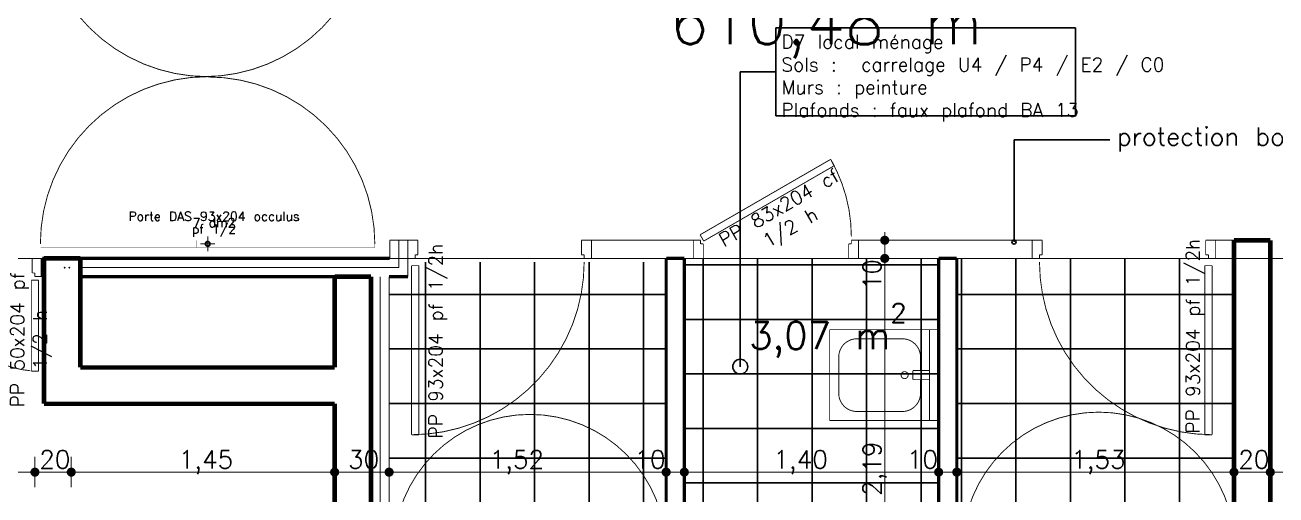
# Model space of a CAD drawing. Header units: inches. Extents: x -510941 to -412686, y 29674 to 72714.
# Drawn here: x -485543 to -478656, y 39075 to 41661 of the extents above; entities that cross this region are included whole.
import ezdxf

# ---------------------------------------------------------------- set-up
doc = ezdxf.new("R2010")
doc.units = ezdxf.units.IN
doc.header["$MEASUREMENT"] = 0
for name, pattern in [('Pointillé', [211.666679, 141.111112, -70.555568]), ('pontille 1', [133.333333, 66.666667, -66.666667]), ('thk_line_type', [47.25, 27, -20.25]), ('Tiretet', [546.805537, 264.583325, -105.833328, 70.555556, -105.833328]), ('UNITAIRE', [7500, 5000, -1000, 500, -1000])]:
    doc.linetypes.add(name, pattern=pattern)
for name, color, linetype in [('00 AXES', 7, 'Continuous'), ('00 AXES3', 7, 'Continuous'), ('00 BA13', 7, 'Continuous'), ('00 carrelage', 7, 'Continuous'), ('00 cloisons', 7, 'Continuous'), ('00 cotations', 7, 'Continuous'), ('00 doublages', 7, 'Continuous'), ('00 hachures', 7, 'Continuous'), ('00 légendes', 7, 'Continuous'), ('00 sanitaires', 7, 'Continuous'), ('00 symboles isolants', 7, 'Continuous'), ('00 équipements siretec', 7, 'Continuous'), ('ArchiCAD', 7, 'Continuous'), ('murs peripherique', 7, 'Continuous'), ('textes', 7, 'Continuous')]:
    doc.layers.add(name, color=color, linetype=linetype)
doc.styles.get("Standard").update_dxf_attribs({"font": 'txt', "bigfont": 'BIGFONT.SHX'})
doc.linetypes.add('isolation copie', pattern='A,0,[1,0715-ENSICAEN Niveau 2-1.Shx,S=1.62037,R=0,X=-0.014583,Y=1.66533e-17],-175,0', length=175)
doc.dimstyles.new('Dimstyle_19', dxfattribs={"dimtxt": 100, "dimasz": 85.5, "dimexe": 0.18, "dimexo": 0, "dimgap": 0.09, "dimtad": 1, "dimtih": 1, "dimtoh": 1, "dimlfac": 0.001, "dimzin": 0, "dimdsep": 46, "dimtxsty": 'Standard', "dimblk": 'ARROWHEAD_11', "dimblk1": 'ARROWHEAD_11', "dimblk2": 'ARROWHEAD_11', "dimcen": 0.09, "dimclrd": 7, "dimclre": 7, "dimclrt": 7, "dimadec": 1, "dimazin": 0, "dimtfac": 1, "dimtdec": 4, "dimtmove": 0, "dimatfit": 3, "dimfxl": 1, "dimtolj": 1, "dimtzin": 0, "dimarcsym": 0})
doc.dimstyles.new('Dimstyle_20', dxfattribs={"dimtxt": 100, "dimasz": 85.5, "dimexe": 0.18, "dimexo": 0, "dimgap": 0.09, "dimtad": 1, "dimlfac": 0.001, "dimzin": 0, "dimdsep": 46, "dimtxsty": 'Standard', "dimblk": 'ARROWHEAD_11', "dimblk1": 'ARROWHEAD_11', "dimblk2": 'ARROWHEAD_11', "dimcen": 0.09, "dimclrd": 7, "dimclre": 7, "dimclrt": 7, "dimadec": 1, "dimazin": 0, "dimtfac": 1, "dimtdec": 4, "dimtmove": 0, "dimatfit": 3, "dimfxl": 1, "dimtolj": 1, "dimtzin": 0, "dimarcsym": 0})
doc.dimstyles.new('Dimstyle_27', dxfattribs={"dimtxt": 0.18, "dimasz": 45.6, "dimexe": 0.18, "dimexo": 0.0625, "dimgap": 0.09, "dimtad": 0, "dimtih": 1, "dimtoh": 1, "dimdec": 4, "dimzin": 0, "dimdsep": 46, "dimcen": 0.09, "dimadec": 0, "dimazin": 0, "dimtfac": 1, "dimtdec": 4, "dimtmove": 0, "dimatfit": 3, "dimldrblk": 'ARROWHEAD_1', "dimfxl": 1, "dimtolj": 1, "dimtzin": 0, "dimarcsym": 0})
doc.dimstyles.new('Dimstyle_28', dxfattribs={"dimtxt": 0.18, "dimasz": 164.16, "dimexe": 0.18, "dimexo": 0.0625, "dimgap": 0.09, "dimtad": 0, "dimtih": 1, "dimtoh": 1, "dimdec": 4, "dimzin": 0, "dimdsep": 46, "dimcen": 0.09, "dimadec": 0, "dimazin": 0, "dimtfac": 1, "dimtdec": 4, "dimtmove": 0, "dimatfit": 3, "dimldrblk": 'ARROWHEAD_1', "dimfxl": 1, "dimtolj": 1, "dimtzin": 0, "dimarcsym": 0})

# ---------------------------------------------------------------- blocks, each defined once
blk = doc.blocks.new('WALL_7', base_point=(-485338.3, 39676.8))
at = {"layer": 'murs peripherique', "color": 7, "linetype": 'Continuous', "const_width": 25}
for points in [[(-483838.3, 39776.8), (-485238.3, 39776.8)], [(-485438.3, 39576.8), (-483838.3, 39576.8)]]:
    blk.add_lwpolyline(points, dxfattribs=at)
blk = doc.blocks.new('WALL_166', base_point=(-483484.8, 40326.8))
at = {"layer": '00 doublages', "color": 1, "linetype": 'Continuous', "const_width": 5}
for points in [[(-483434.8, 40476.8), (-483534.8, 40476.8)], [(-483534.8, 40476.8), (-483534.8, 40376.8)], [(-483434.8, 40276.8), (-483434.8, 40376.8)]]:
    blk.add_lwpolyline(points, dxfattribs=at)
blk = doc.blocks.new('WALL_167', base_point=(-483588.3, 35278.5))
at = {"layer": '00 doublages', "color": 1, "linetype": 'Continuous', "const_width": 5}
for points in [[(-483638.3, 40276.8), (-483638.3, 35278.5)], [(-483538.3, 35278.5), (-483538.3, 40276.8)], [(-483638.3, 35278.5), (-483538.3, 35278.5)]]:
    blk.add_lwpolyline(points, dxfattribs=at)
blk = doc.blocks.new('WALL_195', base_point=(-481963.3, 38131.9))
at = {"layer": '00 cloisons', "color": 171, "linetype": 'Continuous', "const_width": 17.5}
for points in [[(-481913.3, 40376.8), (-482013.3, 40376.8)], [(-482013.3, 40376.8), (-482013.3, 38081.9)], [(-481913.3, 38841.2), (-481913.3, 40376.8)], [(-481913.3, 38181.9), (-481913.3, 38741.2)]]:
    blk.add_lwpolyline(points, dxfattribs=at)
blk = doc.blocks.new('WALL_198', base_point=(-480463.3, 38131.9))
at = {"layer": '00 cloisons', "color": 171, "linetype": 'Continuous', "const_width": 17.5}
for points in [[(-480413.3, 40376.8), (-480513.3, 40376.8)], [(-480513.3, 40376.8), (-480513.3, 38841.2)], [(-480413.3, 38081.9), (-480413.3, 40376.8)], [(-480513.3, 38741.2), (-480513.3, 38181.9)]]:
    blk.add_lwpolyline(points, dxfattribs=at)
blk = doc.blocks.new('WALL_199', base_point=(-478787.5, 40476.8))
at = {"layer": 'murs peripherique', "color": 7, "linetype": 'Continuous', "const_width": 25}
for points in [[(-478887.5, 40476.8), (-478888.3, 35278.5)], [(-478687.5, 40476.8), (-478887.5, 40476.8)], [(-478688.3, 35278.5), (-478687.5, 40476.8)]]:
    blk.add_lwpolyline(points, dxfattribs=at)
blk = doc.blocks.new('Porte 1v Cadbois 65_111')
at = {"color": 0, "linetype": 'Continuous', "const_width": 5}
blk.add_lwpolyline([(-301.1, 445, 0.131652), (-415, 20)], format="xyb", dxfattribs=at)
for points in [[(-301.1, 445), (-321.1, 410.4)], [(417.7, 30), (-301.1, 445)], [(-321.1, 410.4), (397.7, -4.6)], [(-415, 0), (-455, 0)], [(-455, 0), (-455, -10)], [(-415, -20), (-415, 0)], [(397.7, -4.6), (417.7, 30)], [(455, 0), (415, 0)], [(415, 0), (415, -20)], [(455, -10), (455, 0)], [(-455, -10), (-455, -90)], [(-400, -20), (-415, -20)], [(-400, -100), (-400, -20)], [(415, -20), (400, -20)], [(400, -20), (400, -100)], [(455, -90), (455, -10)], [(-455, -90), (-455, -100)], [(-455, -100), (-400, -100)], [(400, -100), (455, -100)], [(455, -100), (455, -90)]]:
    blk.add_lwpolyline(points, dxfattribs=at)
blk = doc.blocks.new('Porte 1v Cadbois 65_74')
at = {"color": 0, "linetype": 'Continuous', "const_width": 5}
blk.add_lwpolyline([(485, 970, 0.414214), (-465, 20)], format="xyb", dxfattribs=at)
for points in [[(485, 970), (445, 970)], [(445, 970), (445, 40)], [(485, 40), (485, 970)], [(-465, 0), (-505, 0)], [(-505, 0), (-505, -10)], [(-465, -20), (-465, 0)], [(445, 40), (485, 40)], [(505, 0), (465, 0)], [(465, 0), (465, -20)], [(505, -10), (505, 0)], [(-505, -10), (-505, -90)], [(-450, -20), (-465, -20)], [(-450, -100), (-450, -20)], [(465, -20), (450, -20)], [(450, -20), (450, -100)], [(505, -90), (505, -10)], [(-505, -90), (-505, -100)], [(-505, -100), (-450, -100)], [(450, -100), (505, -100)], [(505, -100), (505, -90)]]:
    blk.add_lwpolyline(points, dxfattribs=at)
blk = doc.blocks.new('Porte 1v Cadbois 65_112')
at = {"color": 0, "linetype": 'Continuous', "const_width": 5}
blk.add_lwpolyline([(485, 970, 0.414214), (-465, 20)], format="xyb", dxfattribs=at)
for points in [[(485, 970), (445, 970)], [(445, 970), (445, 40)], [(485, 40), (485, 970)], [(-465, 0), (-505, 0)], [(-505, 0), (-505, -10)], [(-465, -20), (-465, 0)], [(445, 40), (485, 40)], [(505, 0), (465, 0)], [(465, 0), (465, -20)], [(505, -10), (505, 0)], [(-505, -10), (-505, -90)], [(-450, -20), (-465, -20)], [(-450, -100), (-450, -20)], [(465, -20), (450, -20)], [(450, -20), (450, -100)], [(505, -90), (505, -10)], [(-505, -90), (-505, -100)], [(-505, -100), (-450, -100)], [(450, -100), (505, -100)], [(505, -100), (505, -90)]]:
    blk.add_lwpolyline(points, dxfattribs=at)
blk = doc.blocks.new('WALL_337', base_point=(-483484.8, 40426.8))
at = {"layer": '00 doublages', "color": 1, "linetype": 'Continuous', "const_width": 5}
for points in [[(-483434.8, 40476.8), (-483434.8, 40376.8)], [(-482424.8, 40476.8), (-482424.8, 40376.8)], [(-481863.9, 40476.8), (-482424.8, 40476.8)], [(-481863.9, 40476.8), (-481863.9, 40376.8)], [(-480953.9, 40476.8), (-480953.9, 40376.8)], [(-479998.2, 40476.8), (-480953.9, 40476.8)], [(-479998.2, 40476.8), (-479998.2, 40376.8)], [(-478988.2, 40476.8), (-478988.2, 40376.8)], [(-478887.5, 40476.8), (-478988.2, 40476.8)], [(-478887.5, 40376.8), (-478887.5, 40476.8)], [(-482424.8, 40376.8), (-481863.9, 40376.8)], [(-480953.9, 40376.8), (-479998.2, 40376.8)], [(-478988.2, 40376.8), (-478887.5, 40376.8)]]:
    blk.add_lwpolyline(points, dxfattribs=at)
at = {"layer": '00 doublages', "color": 1, "xscale": -1}
blk.add_blockref('Porte 1v Cadbois 65_111', (-481408.9, 40476.8), dxfattribs=at)
at = {"layer": '00 doublages', "color": 1, "rotation": 180.0000000000006}
blk.add_blockref('Porte 1v Cadbois 65_74', (-482929.8, 40376.8), dxfattribs=at)
at = {"layer": '00 doublages', "color": 1, "xscale": -1, "rotation": 180.0000000000006}
blk.add_blockref('Porte 1v Cadbois 65_112', (-479493.2, 40376.8), dxfattribs=at)
blk = doc.blocks.new('WALL_1729', base_point=(-485338.3, 39676.8))
at = {"layer": 'murs peripherique', "color": 7, "linetype": 'Continuous', "const_width": 25}
for points in [[(-485238.3, 40376.8), (-485438.3, 40376.8)], [(-485438.3, 40376.8), (-485438.3, 39576.8)], [(-485238.3, 39776.8), (-485238.3, 40376.8)]]:
    blk.add_lwpolyline(points, dxfattribs=at)
blk = doc.blocks.new('WALL_1796', base_point=(-483738.3, 40276.8))
at = {"layer": 'murs peripherique', "color": 7, "linetype": 'Continuous', "const_width": 25}
for points in [[(-483838.3, 40276.8), (-483838.3, 39776.8)], [(-483638.3, 40276.8), (-483838.3, 40276.8)], [(-483638.3, 35278.5), (-483638.3, 40276.8)], [(-483838.3, 39576.8), (-483838.3, 33340.8)], [(-483638.3, 33140.8), (-483638.3, 35078.5)]]:
    blk.add_lwpolyline(points, dxfattribs=at)
blk = doc.blocks.new('Porte 2v CadBois 65_118')
at = {"color": 0, "linetype": 'Continuous', "const_width": 5}
for points in [[(640.3, 911.5, 0.388879), (-195, 0)], [(-200, 0, 0.388879), (-674.7, 518)]]:
    blk.add_lwpolyline(points, format="xyb", dxfattribs=at)
for points in [[(720, 915), (680, 915)], [(680, 915), (680, 20)], [(720, 20), (720, 915)], [(-720, 520), (-680, 520)], [(-720, 20), (-720, 520)], [(-680, 520), (-680, 20)], [(-700, 0), (-740, 0)], [(-740, 0), (-740, -10)], [(-680, 20), (-720, 20)], [(-700, -20), (-700, 0)], [(680, 20), (720, 20)], [(740, 0), (700, 0)], [(700, 0), (700, -20)], [(740, -10), (740, 0)], [(-740, -10), (-740, -90)], [(-685, -20), (-700, -20)], [(-685, -100), (-685, -20)], [(700, -20), (685, -20)], [(685, -20), (685, -100)], [(740, -90), (740, -10)], [(-740, -90), (-740, -100)], [(-740, -100), (-685, -100)], [(685, -100), (740, -100)], [(740, -100), (740, -90)]]:
    blk.add_lwpolyline(points, dxfattribs=at)
blk = doc.blocks.new('WALL_1877', base_point=(-486938.3, 40326.8))
at = {"layer": '00 cloisons', "color": 171, "linetype": 'Continuous', "const_width": 17.5}
for points in [[(-486928.3, 40376.8), (-486938.3, 40376.8)], [(-486938.3, 40376.8), (-486938.3, 40276.8)], [(-486928.3, 40376.8), (-486928.3, 40276.8)], [(-485448.3, 40376.8), (-485448.3, 40276.8)], [(-485438.3, 40376.8), (-485448.3, 40376.8)], [(-485438.3, 40276.8), (-485438.3, 40376.8)], [(-486938.3, 40276.8), (-486928.3, 40276.8)], [(-485448.3, 40276.8), (-485438.3, 40276.8)]]:
    blk.add_lwpolyline(points, dxfattribs=at)
at = {"layer": '00 cloisons', "color": 1, "rotation": 180}
blk.add_blockref('Porte 2v CadBois 65_118', (-486188.3, 40276.8), dxfattribs=at)
blk = doc.blocks.new('WALL_1878', base_point=(-485238.3, 40326.8))
at = {"layer": 'murs peripherique', "color": 171, "linetype": 'Continuous', "const_width": 17.5}
for points in [[(-483534.8, 40376.8), (-485238.3, 40376.8)], [(-485238.3, 40376.8), (-485238.3, 40276.8)], [(-485238.3, 40276.8), (-483638.3, 40276.8)], [(-483538.3, 40276.8), (-483434.8, 40276.8)]]:
    blk.add_lwpolyline(points, dxfattribs=at)
blk = doc.blocks.new('*D357')
at = {"layer": '00 cotations', "color": 7, "linetype": 'Continuous', "const_width": 5}
for points in [[(-480832.5, 40376.8), (-480894.4, 40376.8)], [(-480810, 38204.4), (-480810, 40354.3)], [(-480725.6, 40376.8), (-480787.5, 40376.8)], [(-480832.5, 38181.9), (-480894.4, 38181.9)], [(-480725.6, 38181.9), (-480787.5, 38181.9)]]:
    blk.add_lwpolyline(points, dxfattribs=at)
at = {"layer": '00 cotations', "color": 7, "linetype": 'Continuous'}
for points, const_width in [([(-480832.5, 40376.8, 1), (-480787.5, 40376.8, 1)], 5), ([(-480821.2, 40376.8, 1), (-480798.7, 40376.8, 1)], 22.5), ([(-480832.5, 38181.9, 1), (-480787.5, 38181.9, 1)], 5), ([(-480821.2, 38181.9, 1), (-480798.7, 38181.9, 1)], 22.5)]:
    blk.add_lwpolyline(points, format="xyb", close=True, dxfattribs=dict(at, const_width=const_width))
at = {"layer": '00 cotations', "color": 7, "char_height": 100, "attachment_point": 1, "rotation": 90}
for s, insert in [('\\A1;{\\Ftxt.shx|c0;10}', (-480930, 40201.8)), ('\\A1;{\\Ftxt.shx|c0;2,19}', (-480930, 39069.6))]:
    blk.add_mtext(s, dxfattribs=dict(at, insert=insert))
blk = doc.blocks.new('ARROWHEAD_11')
at = {"color": 0, "linetype": 'Continuous'}
blk.add_line((0, 0), (-1, 0), dxfattribs=at)
at = {"color": 0, "linetype": 'Continuous', "const_width": 0.25}
blk.add_lwpolyline([(-0.125, 0, 1), (0.125, 0, 1)], format="xyb", close=True, dxfattribs=at)
blk = doc.blocks.new('*D358')
at = {"layer": '00 cotations', "color": 7, "linetype": 'Continuous'}
for points, const_width in [([(-480832.5, 40476.8, 1), (-480787.5, 40476.8, 1)], 5), ([(-480821.2, 40476.8, 1), (-480798.7, 40476.8, 1)], 22.5), ([(-480832.5, 40376.8, 1), (-480787.5, 40376.8, 1)], 5), ([(-480821.2, 40376.8, 1), (-480798.7, 40376.8, 1)], 22.5)]:
    blk.add_lwpolyline(points, format="xyb", close=True, dxfattribs=dict(at, const_width=const_width))
at = {"layer": '00 cotations', "color": 7, "linetype": 'Continuous', "const_width": 5}
for points in [[(-480810, 40499.3), (-480810, 40521.8)], [(-480832.5, 40476.8), (-480894.4, 40476.8)], [(-480810, 40399.3), (-480810, 40454.3)], [(-480725.6, 40476.8), (-480787.5, 40476.8)], [(-480832.5, 40376.8), (-480894.4, 40376.8)], [(-480725.6, 40376.8), (-480787.5, 40376.8)]]:
    blk.add_lwpolyline(points, dxfattribs=at)
blk = doc.blocks.new('*D366')
at = {"layer": '00 cotations', "color": 7, "linetype": 'Continuous', "const_width": 5}
for points in [[(-478687.5, 38972.5), (-478687.5, 39034.4)], [(-468988.3, 38972.5), (-468988.3, 39034.4)], [(-478732.5, 38950), (-478710, 38950)], [(-478687.5, 38865.6), (-478687.5, 38927.5)], [(-478665, 38950), (-469010.8, 38950)], [(-468988.3, 38865.6), (-468988.3, 38927.5)], [(-468965.8, 38950), (-468943.3, 38950)]]:
    blk.add_lwpolyline(points, dxfattribs=at)
at = {"layer": '00 cotations', "color": 7, "linetype": 'Continuous'}
for points, const_width in [([(-478710, 38950, 1), (-478665, 38950, 1)], 5), ([(-478698.8, 38950, 1), (-478676.3, 38950, 1)], 22.5), ([(-469010.8, 38950, 1), (-468965.8, 38950, 1)], 5), ([(-468999.5, 38950, 1), (-468977, 38950, 1)], 22.5)]:
    blk.add_lwpolyline(points, format="xyb", close=True, dxfattribs=dict(at, const_width=const_width))
at = {"layer": '00 cotations', "color": 7, "insert": (-473971.3, 39070), "char_height": 100, "attachment_point": 1}
blk.add_mtext('\\A1;{\\Ftxt.shx|c0;9,70}', dxfattribs=at)
blk = doc.blocks.new('*D375')
at = {"layer": '00 cotations', "color": 7, "linetype": 'Continuous', "const_width": 5}
for points in [[(-460155.1, 51176.8), (-460217, 51176.8)], [(-460132.6, 51199.3), (-460132.6, 51221.8)], [(-460048.3, 51176.8), (-460110.1, 51176.8)], [(-460132.6, 43196.9), (-460132.6, 51154.3)], [(-460155.1, 43174.4), (-460217, 43174.4)], [(-460048.3, 43174.4), (-460110.1, 43174.4)]]:
    blk.add_lwpolyline(points, dxfattribs=at)
at = {"layer": '00 cotations', "color": 7, "linetype": 'Continuous'}
for points, const_width in [([(-460155.1, 51176.8, 1), (-460110.1, 51176.8, 1)], 5), ([(-460143.9, 51176.8, 1), (-460121.4, 51176.8, 1)], 22.5), ([(-460155.1, 43174.4, 1), (-460110.1, 43174.4, 1)], 5), ([(-460143.9, 43174.4, 1), (-460121.4, 43174.4, 1)], 22.5)]:
    blk.add_lwpolyline(points, format="xyb", close=True, dxfattribs=dict(at, const_width=const_width))
at = {"layer": '00 cotations', "color": 7, "insert": (-460252.6, 47042.1), "char_height": 100, "attachment_point": 1, "rotation": 90}
blk.add_mtext('\\A1;{\\Ftxt.shx|c0;8,00}', dxfattribs=at)
blk = doc.blocks.new('*D377')
at = {"layer": '00 cotations', "color": 7, "linetype": 'Continuous', "const_width": 5}
for points in [[(-459173.8, 51176.8), (-459235.6, 51176.8)], [(-459151.3, 51199.3), (-459151.3, 51221.8)], [(-459066.9, 51176.8), (-459128.8, 51176.8)], [(-459151.3, 35301), (-459151.3, 51154.3)], [(-459173.8, 35278.5), (-459235.6, 35278.5)], [(-459066.9, 35278.5), (-459128.8, 35278.5)]]:
    blk.add_lwpolyline(points, dxfattribs=at)
at = {"layer": '00 cotations', "color": 7, "linetype": 'Continuous'}
for points, const_width in [([(-459173.8, 51176.8, 1), (-459128.8, 51176.8, 1)], 5), ([(-459162.5, 51176.8, 1), (-459140, 51176.8, 1)], 22.5), ([(-459173.8, 35278.5, 1), (-459128.8, 35278.5, 1)], 5), ([(-459162.5, 35278.5, 1), (-459140, 35278.5, 1)], 22.5)]:
    blk.add_lwpolyline(points, format="xyb", close=True, dxfattribs=dict(at, const_width=const_width))
at = {"layer": '00 cotations', "color": 7, "insert": (-459271.3, 43056.1), "char_height": 100, "attachment_point": 1, "rotation": 90}
blk.add_mtext('\\A1;{\\Ftxt.shx|c0;15,90}', dxfattribs=at)
blk = doc.blocks.new('*D383')
at = {"layer": '00 cotations', "color": 7, "linetype": 'Continuous', "const_width": 5}
for points in [[(-459664.4, 51176.8), (-459726.3, 51176.8)], [(-459641.9, 51199.3), (-459641.9, 51221.8)], [(-459557.6, 51176.8), (-459619.4, 51176.8)], [(-459641.9, 43196.9), (-459641.9, 51154.3)], [(-459664.4, 43174.4), (-459726.3, 43174.4)], [(-459557.6, 43174.4), (-459619.4, 43174.4)]]:
    blk.add_lwpolyline(points, dxfattribs=at)
at = {"layer": '00 cotations', "color": 7, "linetype": 'Continuous'}
for points, const_width in [([(-459664.4, 51176.8, 1), (-459619.4, 51176.8, 1)], 5), ([(-459653.2, 51176.8, 1), (-459630.7, 51176.8, 1)], 22.5), ([(-459664.4, 43174.4, 1), (-459619.4, 43174.4, 1)], 5), ([(-459653.2, 43174.4, 1), (-459630.7, 43174.4, 1)], 22.5)]:
    blk.add_lwpolyline(points, format="xyb", close=True, dxfattribs=dict(at, const_width=const_width))
at = {"layer": '00 cotations', "color": 7, "insert": (-459761.9, 47042.1), "char_height": 100, "attachment_point": 1, "rotation": 90}
blk.add_mtext('\\A1;{\\Ftxt.shx|c0;8,00}', dxfattribs=at)
blk = doc.blocks.new('*D384')
at = {"layer": '00 cotations', "color": 7, "linetype": 'Continuous', "const_width": 5}
for points in [[(-478687.5, 39223.4), (-478687.5, 39285.3)], [(-476887.6, 39223.4), (-476887.6, 39285.3)], [(-478732.5, 39200.9), (-478710, 39200.9)], [(-478665, 39200.9), (-476910.1, 39200.9)], [(-478687.5, 39116.6), (-478687.5, 39178.4)], [(-476887.6, 39116.6), (-476887.6, 39178.4)]]:
    blk.add_lwpolyline(points, dxfattribs=at)
at = {"layer": '00 cotations', "color": 7, "linetype": 'Continuous'}
for points, const_width in [([(-478710, 39200.9, 1), (-478665, 39200.9, 1)], 5), ([(-478698.8, 39200.9, 1), (-478676.3, 39200.9, 1)], 22.5), ([(-476910.1, 39200.9, 1), (-476865.1, 39200.9, 1)], 5), ([(-476898.8, 39200.9, 1), (-476876.3, 39200.9, 1)], 22.5)]:
    blk.add_lwpolyline(points, format="xyb", close=True, dxfattribs=dict(at, const_width=const_width))
at = {"layer": '00 cotations', "color": 7, "char_height": 100, "attachment_point": 1}
for s, insert in [('\\A1;{\\Ftxt.shx|c0;1,80}', (-477997.3, 39320.9)), ('\\A1;{\\Ftxt.shx|c0;10}', (-477062.6, 39320.9))]:
    blk.add_mtext(s, dxfattribs=dict(at, insert=insert))
blk = doc.blocks.new('*D466')
at = {"layer": '00 cotations', "color": 7, "linetype": 'Continuous', "const_width": 5}
for points in [[(-487138.3, 39223.4), (-487138.3, 39285.3)], [(-485488.3, 39223.4), (-485488.3, 39285.3)], [(-487183.3, 39200.9), (-487160.8, 39200.9)], [(-487115.8, 39200.9), (-485510.8, 39200.9)], [(-487138.3, 39116.6), (-487138.3, 39178.4)], [(-485488.3, 39116.6), (-485488.3, 39178.4)]]:
    blk.add_lwpolyline(points, dxfattribs=at)
at = {"layer": '00 cotations', "color": 7, "linetype": 'Continuous'}
for points, const_width in [([(-487160.8, 39200.9, 1), (-487115.8, 39200.9, 1)], 5), ([(-487149.5, 39200.9, 1), (-487127, 39200.9, 1)], 22.5), ([(-485510.8, 39200.9, 1), (-485465.8, 39200.9, 1)], 5), ([(-485499.5, 39200.9, 1), (-485477, 39200.9, 1)], 22.5)]:
    blk.add_lwpolyline(points, format="xyb", close=True, dxfattribs=dict(at, const_width=const_width))
at = {"layer": '00 cotations', "color": 7, "insert": (-486446.7, 39320.9), "char_height": 100, "attachment_point": 1}
blk.add_mtext('\\A1;{\\Ftxt.shx|c0;1,65}', dxfattribs=at)
blk = doc.blocks.new('*D467')
at = {"layer": '00 cotations', "color": 7, "linetype": 'Continuous', "const_width": 5}
for points in [[(-485488.3, 39223.4), (-485488.3, 39285.3)], [(-485288.3, 39223.4), (-485288.3, 39285.3)], [(-485465.8, 39200.9), (-485310.8, 39200.9)], [(-485488.3, 39116.6), (-485488.3, 39178.4)], [(-485288.3, 39116.6), (-485288.3, 39178.4)]]:
    blk.add_lwpolyline(points, dxfattribs=at)
at = {"layer": '00 cotations', "color": 7, "linetype": 'Continuous'}
for points, const_width in [([(-485510.8, 39200.9, 1), (-485465.8, 39200.9, 1)], 5), ([(-485499.5, 39200.9, 1), (-485477, 39200.9, 1)], 22.5), ([(-485310.8, 39200.9, 1), (-485265.8, 39200.9, 1)], 5), ([(-485299.5, 39200.9, 1), (-485277, 39200.9, 1)], 22.5)]:
    blk.add_lwpolyline(points, format="xyb", close=True, dxfattribs=dict(at, const_width=const_width))
at = {"layer": '00 cotations', "color": 7, "insert": (-485464.5, 39320.9), "char_height": 100, "attachment_point": 1}
blk.add_mtext('\\A1;{\\Ftxt.shx|c0;20}', dxfattribs=at)
blk = doc.blocks.new('*D468')
at = {"layer": '00 cotations', "color": 7, "linetype": 'Continuous', "const_width": 5}
for points in [[(-485288.3, 39223.4), (-485288.3, 39285.3)], [(-483838.3, 39223.4), (-483838.3, 39285.3)], [(-485265.8, 39200.9), (-483860.8, 39200.9)], [(-485288.3, 39116.6), (-485288.3, 39178.4)], [(-483838.3, 39116.6), (-483838.3, 39178.4)]]:
    blk.add_lwpolyline(points, dxfattribs=at)
at = {"layer": '00 cotations', "color": 7, "linetype": 'Continuous'}
for points, const_width in [([(-485310.8, 39200.9, 1), (-485265.8, 39200.9, 1)], 5), ([(-485299.5, 39200.9, 1), (-485277, 39200.9, 1)], 22.5), ([(-483860.8, 39200.9, 1), (-483815.8, 39200.9, 1)], 5), ([(-483849.5, 39200.9, 1), (-483827, 39200.9, 1)], 22.5)]:
    blk.add_lwpolyline(points, format="xyb", close=True, dxfattribs=dict(at, const_width=const_width))
at = {"layer": '00 cotations', "color": 7, "insert": (-484696.7, 39320.9), "char_height": 100, "attachment_point": 1}
blk.add_mtext('\\A1;{\\Ftxt.shx|c0;1,45}', dxfattribs=at)
blk = doc.blocks.new('*D469')
at = {"layer": '00 cotations', "color": 7, "linetype": 'Continuous', "const_width": 5}
for points in [[(-483838.3, 39223.4), (-483838.3, 39285.3)], [(-483538.3, 39223.4), (-483538.3, 39285.3)], [(-483815.8, 39200.9), (-483560.8, 39200.9)], [(-483838.3, 39116.6), (-483838.3, 39178.4)], [(-483538.3, 39116.6), (-483538.3, 39178.4)]]:
    blk.add_lwpolyline(points, dxfattribs=at)
at = {"layer": '00 cotations', "color": 7, "linetype": 'Continuous'}
for points, const_width in [([(-483860.8, 39200.9, 1), (-483815.8, 39200.9, 1)], 5), ([(-483849.5, 39200.9, 1), (-483827, 39200.9, 1)], 22.5), ([(-483560.8, 39200.9, 1), (-483515.8, 39200.9, 1)], 5), ([(-483549.5, 39200.9, 1), (-483527, 39200.9, 1)], 22.5)]:
    blk.add_lwpolyline(points, format="xyb", close=True, dxfattribs=dict(at, const_width=const_width))
at = {"layer": '00 cotations', "color": 7, "insert": (-483764.5, 39320.9), "char_height": 100, "attachment_point": 1}
blk.add_mtext('\\A1;{\\Ftxt.shx|c0;30}', dxfattribs=at)
blk = doc.blocks.new('*D470')
at = {"layer": '00 cotations', "color": 7, "linetype": 'Continuous', "const_width": 5}
for points in [[(-483538.3, 39223.4), (-483538.3, 39285.3)], [(-482013.3, 39223.4), (-482013.3, 39285.3)], [(-483515.8, 39200.9), (-482035.8, 39200.9)], [(-483538.3, 39116.6), (-483538.3, 39178.4)], [(-482013.3, 39116.6), (-482013.3, 39178.4)]]:
    blk.add_lwpolyline(points, dxfattribs=at)
at = {"layer": '00 cotations', "color": 7, "linetype": 'Continuous'}
for points, const_width in [([(-483560.8, 39200.9, 1), (-483515.8, 39200.9, 1)], 5), ([(-483549.5, 39200.9, 1), (-483527, 39200.9, 1)], 22.5), ([(-482035.8, 39200.9, 1), (-481990.8, 39200.9, 1)], 5), ([(-482024.5, 39200.9, 1), (-482002, 39200.9, 1)], 22.5)]:
    blk.add_lwpolyline(points, format="xyb", close=True, dxfattribs=dict(at, const_width=const_width))
at = {"layer": '00 cotations', "color": 7, "char_height": 100, "attachment_point": 1}
for s, insert in [('\\A1;{\\Ftxt.shx|c0;1,52}', (-482985.5, 39320.9)), ('\\A1;{\\Ftxt.shx|c0;10}', (-482188.3, 39320.9))]:
    blk.add_mtext(s, dxfattribs=dict(at, insert=insert))
blk = doc.blocks.new('*D471')
at = {"layer": '00 cotations', "color": 7, "linetype": 'Continuous', "const_width": 5}
for points in [[(-482013.3, 39223.4), (-482013.3, 39285.3)], [(-481913.3, 39223.4), (-481913.3, 39285.3)], [(-481990.8, 39200.9), (-481935.8, 39200.9)], [(-482013.3, 39116.6), (-482013.3, 39178.4)], [(-481913.3, 39116.6), (-481913.3, 39178.4)]]:
    blk.add_lwpolyline(points, dxfattribs=at)
at = {"layer": '00 cotations', "color": 7, "linetype": 'Continuous'}
for points, const_width in [([(-482035.8, 39200.9, 1), (-481990.8, 39200.9, 1)], 5), ([(-482024.5, 39200.9, 1), (-482002, 39200.9, 1)], 22.5), ([(-481935.8, 39200.9, 1), (-481890.8, 39200.9, 1)], 5), ([(-481924.5, 39200.9, 1), (-481902, 39200.9, 1)], 22.5)]:
    blk.add_lwpolyline(points, format="xyb", close=True, dxfattribs=dict(at, const_width=const_width))
blk = doc.blocks.new('*D472')
at = {"layer": '00 cotations', "color": 7, "linetype": 'Continuous', "const_width": 5}
for points in [[(-481913.3, 39223.4), (-481913.3, 39285.3)], [(-480513.3, 39223.4), (-480513.3, 39285.3)], [(-481890.8, 39200.9), (-480535.8, 39200.9)], [(-481913.3, 39116.6), (-481913.3, 39178.4)], [(-480513.3, 39116.6), (-480513.3, 39178.4)]]:
    blk.add_lwpolyline(points, dxfattribs=at)
at = {"layer": '00 cotations', "color": 7, "linetype": 'Continuous'}
for points, const_width in [([(-481935.8, 39200.9, 1), (-481890.8, 39200.9, 1)], 5), ([(-481924.5, 39200.9, 1), (-481902, 39200.9, 1)], 22.5), ([(-480535.8, 39200.9, 1), (-480490.8, 39200.9, 1)], 5), ([(-480524.5, 39200.9, 1), (-480502, 39200.9, 1)], 22.5)]:
    blk.add_lwpolyline(points, format="xyb", close=True, dxfattribs=dict(at, const_width=const_width))
at = {"layer": '00 cotations', "color": 7, "char_height": 100, "attachment_point": 1}
for s, insert in [('\\A1;{\\Ftxt.shx|c0;1,40}', (-481423, 39320.9)), ('\\A1;{\\Ftxt.shx|c0;10}', (-480688.3, 39320.9))]:
    blk.add_mtext(s, dxfattribs=dict(at, insert=insert))
blk = doc.blocks.new('*D473')
at = {"layer": '00 cotations', "color": 7, "linetype": 'Continuous', "const_width": 5}
for points in [[(-480513.3, 39223.4), (-480513.3, 39285.3)], [(-480413.3, 39223.4), (-480413.3, 39285.3)], [(-480490.8, 39200.9), (-480435.8, 39200.9)], [(-480513.3, 39116.6), (-480513.3, 39178.4)], [(-480413.3, 39116.6), (-480413.3, 39178.4)]]:
    blk.add_lwpolyline(points, dxfattribs=at)
at = {"layer": '00 cotations', "color": 7, "linetype": 'Continuous'}
for points, const_width in [([(-480535.8, 39200.9, 1), (-480490.8, 39200.9, 1)], 5), ([(-480524.5, 39200.9, 1), (-480502, 39200.9, 1)], 22.5), ([(-480435.8, 39200.9, 1), (-480390.8, 39200.9, 1)], 5), ([(-480424.5, 39200.9, 1), (-480402, 39200.9, 1)], 22.5)]:
    blk.add_lwpolyline(points, format="xyb", close=True, dxfattribs=dict(at, const_width=const_width))
blk = doc.blocks.new('*D474')
at = {"layer": '00 cotations', "color": 7, "linetype": 'Continuous', "const_width": 5}
for points in [[(-480413.3, 39223.4), (-480413.3, 39285.3)], [(-478887.5, 39223.4), (-478887.5, 39285.3)], [(-480390.8, 39200.9), (-478910, 39200.9)], [(-480413.3, 39116.6), (-480413.3, 39178.4)], [(-478887.5, 39116.6), (-478887.5, 39178.4)]]:
    blk.add_lwpolyline(points, dxfattribs=at)
at = {"layer": '00 cotations', "color": 7, "linetype": 'Continuous'}
for points, const_width in [([(-480435.8, 39200.9, 1), (-480390.8, 39200.9, 1)], 5), ([(-480424.5, 39200.9, 1), (-480402, 39200.9, 1)], 22.5), ([(-478910, 39200.9, 1), (-478865, 39200.9, 1)], 5), ([(-478898.8, 39200.9, 1), (-478876.3, 39200.9, 1)], 22.5)]:
    blk.add_lwpolyline(points, format="xyb", close=True, dxfattribs=dict(at, const_width=const_width))
at = {"layer": '00 cotations', "color": 7, "insert": (-479783.8, 39320.9), "char_height": 100, "attachment_point": 1}
blk.add_mtext('\\A1;{\\Ftxt.shx|c0;1,53}', dxfattribs=at)
blk = doc.blocks.new('*D475')
at = {"layer": '00 cotations', "color": 7, "linetype": 'Continuous', "const_width": 5}
for points in [[(-478887.5, 39223.4), (-478887.5, 39285.3)], [(-478687.5, 39223.4), (-478687.5, 39285.3)], [(-478865, 39200.9), (-478710, 39200.9)], [(-478665, 39200.9), (-478642.5, 39200.9)], [(-478887.5, 39116.6), (-478887.5, 39178.4)], [(-478687.5, 39116.6), (-478687.5, 39178.4)]]:
    blk.add_lwpolyline(points, dxfattribs=at)
at = {"layer": '00 cotations', "color": 7, "linetype": 'Continuous'}
for points, const_width in [([(-478910, 39200.9, 1), (-478865, 39200.9, 1)], 5), ([(-478898.8, 39200.9, 1), (-478876.3, 39200.9, 1)], 22.5), ([(-478710, 39200.9, 1), (-478665, 39200.9, 1)], 5), ([(-478698.8, 39200.9, 1), (-478676.3, 39200.9, 1)], 22.5)]:
    blk.add_lwpolyline(points, format="xyb", close=True, dxfattribs=dict(at, const_width=const_width))
at = {"layer": '00 cotations', "color": 7, "insert": (-478863.8, 39320.9), "char_height": 100, "attachment_point": 1}
blk.add_mtext('\\A1;{\\Ftxt.shx|c0;20}', dxfattribs=at)
blk = doc.blocks.new('ARROWHEAD_1')
at = {"color": 0, "linetype": 'Continuous'}
blk.add_line((0, 0), (-1, 0), dxfattribs=at)
blk.add_circle((0, 0), 0.25, dxfattribs=at)

msp = doc.modelspace()

# ---------------------------------------------------------------- hatches: boundary and pattern name
at = {"layer": '00 carrelage'}
h = msp.add_hatch(dxfattribs=at)
h.set_pattern_fill('DALLAGE_30_CM_', color=120, style=0, pattern_type=2)
h.set_pattern_definition([(90, (-483638.27, 37178.52), (-300, 0), []), (180, (-483638.27, 37178.52), (0, 300), [])])
h.paths.add_polyline_path([(-483434.807, 40276.801), (-483538.267, 40276.801), (-483538.267, 37167.094), (-481245.755, 37167.094), (-481245.471, 38081.62), (-482013.267, 38081.93), (-482013.267, 40356.801), (-483434.807, 40356.801)], flags=0)
h = msp.add_hatch(dxfattribs=at)
h.set_pattern_fill('DALLAGE_30_CM_', color=120, style=0, pattern_type=2)
h.set_pattern_definition([(90, (-481210.35, 38841.22), (-300, 0), []), (180, (-481210.35, 38841.22), (0, 300), [])])
h.paths.add_polyline_path([(-481908.993, 38181.93), (-480513.267, 38181.93), (-480513.267, 40376.801), (-481908.993, 40376.801)], flags=0)
h = msp.add_hatch(dxfattribs=at)
h.set_pattern_fill('DALLAGE_30_CM_', color=120, style=0, pattern_type=2)
h.set_pattern_definition([(90, (-478888.27, 37178.52), (-300, 0), []), (180, (-478888.27, 37178.52), (0, 300), [])])
h.paths.add_polyline_path([(-478888.267, 40376.816), (-480413.267, 40376.816), (-480413.267, 38082.232), (-481176.036, 38081.923), (-481175.751, 37163.519), (-478888.267, 37163.519)], flags=0)

# ---------------------------------------------------------------- linework, layer by layer
at = {"layer": '00 AXES', "color": 1, "linetype": 'Tiretet', "const_width": 5}
msp.add_lwpolyline([(-486938.267, 40376.801), (-458988.267, 40376.801)], dxfattribs=at)
at = {"layer": '00 AXES3', "color": 7, "linetype": 'UNITAIRE', "const_width": 5}
for points in [[(-484537.069, 40497.473), (-484537.069, 40416.13)], [(-484496.398, 40456.801), (-484577.741, 40456.801)]]:
    msp.add_lwpolyline(points, dxfattribs=at)
at = {"layer": '00 BA13', "color": 1}
for p in [(-485325.241, 40326.801), (-485299.493, 40326.801)]:
    msp.add_point(p, dxfattribs=at)
at = {"layer": '00 carrelage', "color": 120, "linetype": 'Continuous', "const_width": 0.25}
for points in [[(-483434.807, 40276.801), (-483538.267, 40276.801), (-483538.267, 37167.094), (-481245.755, 37167.094), (-481245.471, 38081.62), (-482013.267, 38081.93), (-482013.267, 40356.801), (-483434.807, 40356.801)], [(-481908.993, 38181.93), (-480513.267, 38181.93), (-480513.267, 40376.801), (-481908.993, 40376.801)], [(-478888.267, 40376.816), (-480413.267, 40376.816), (-480413.267, 38082.232), (-481176.036, 38081.923), (-481175.751, 37163.519), (-478888.267, 37163.519)]]:
    msp.add_lwpolyline(points, close=True, dxfattribs=at)
at = {"layer": '00 hachures', "color": 7, "linetype": 'thk_line_type', "const_width": 0.25}
for points in [[(-484557.002, 42356.801), (-484557.002, 41376.801), (-484517.002, 41376.801), (-484517.002, 42356.801)], [(-484557.002, 40396.801), (-484557.002, 41376.801), (-484517.002, 41376.801), (-484517.002, 40396.801)], [(-484477.002, 40476.801), (-485457.002, 40476.801), (-485457.002, 40436.801), (-484477.002, 40436.801)]]:
    msp.add_lwpolyline(points, close=True, dxfattribs=at)
at = {"layer": '00 hachures', "color": 7, "linetype": 'Continuous', "const_width": 0.25}
msp.add_lwpolyline([(-484597.002, 40476.801), (-483617.002, 40476.801), (-483617.002, 40436.801), (-484597.002, 40436.801)], close=True, dxfattribs=at)
at = {"layer": '00 sanitaires', "color": 7, "linetype": 'Continuous', "const_width": 5}
for points in [[(-480513.267, 39984.641), (-481113.267, 39984.641)], [(-481113.267, 39984.641), (-481113.267, 39484.641)], [(-480563.267, 39484.641), (-480563.267, 39984.641)], [(-480513.267, 39484.641), (-480513.267, 39984.641)], [(-480963.267, 39934.641), (-480713.267, 39934.641)], [(-481063.267, 39834.64), (-481063.267, 39634.641)], [(-480613.267, 39834.64), (-480613.267, 39759.64)], [(-480563.267, 39759.64), (-480655.036, 39759.64)], [(-480655.036, 39759.64), (-480655.036, 39709.64)], [(-480563.267, 39709.64), (-480655.036, 39709.64)], [(-480613.267, 39709.64), (-480613.267, 39634.64)], [(-480963.267, 39534.641), (-480713.267, 39534.641)], [(-480513.267, 39484.641), (-481113.267, 39484.641)], [(-480513.267, 39484.641), (-481113.267, 39484.641)], [(-480513.267, 39484.641), (-481113.267, 39484.641)], [(-480513.267, 39484.641), (-481113.267, 39484.641)]]:
    msp.add_lwpolyline(points, dxfattribs=at)
for points in [[(-480963.267, 39934.641, 0.41421339), (-481063.267, 39834.64)], [(-480613.267, 39834.64, 0.41421374), (-480713.267, 39934.64)], [(-481063.267, 39634.641, 0.41421374), (-480963.267, 39534.641)], [(-480713.267, 39534.641, 0.41421374), (-480613.267, 39634.64)]]:
    msp.add_lwpolyline(points, format="xyb", dxfattribs=at)
msp.add_lwpolyline([(-480719.977, 39734.64, 1), (-480681.48, 39734.64, 1)], format="xyb", close=True, dxfattribs=at)
at = {"layer": '00 symboles isolants', "color": 253, "linetype": 'isolation copie', "const_width": 5}
for points in [[(-483484.807, 40326.801), (-483484.807, 40476.801)], [(-485238.267, 40326.801), (-483484.807, 40326.801)], [(-483588.267, 35278.519), (-483588.267, 40276.801)]]:
    msp.add_lwpolyline(points, dxfattribs=at)
at = {"layer": '00 équipements siretec', "color": 7, "linetype": 'pontille 1', "const_width": 5}
for points in [[(-485458.267, 42296.801, 0.41421356), (-484538.267, 41376.801)], [(-484558.267, 41376.801, 0.41421356), (-483638.267, 42296.801)], [(-484538.267, 41376.801, 0.41421356), (-485458.267, 40456.801)], [(-483617.002, 40455.313, 0.41421356), (-484537.002, 41375.313)]]:
    msp.add_lwpolyline(points, format="xyb", dxfattribs=at)
at = {"layer": '00 équipements siretec', "color": 7, "linetype": 'Continuous', "const_width": 25}
msp.add_lwpolyline([(-484542.069, 40456.801, 1), (-484532.069, 40456.801, 1)], format="xyb", close=True, dxfattribs=at)
at = {"layer": 'ArchiCAD', "color": 7, "linetype": 'Pointillé', "const_width": 5}
for points in [[(-480382.274, 38781.1, 1), (-478882.274, 38781.1, 1)], [(-483513.267, 38768.71, 1), (-482013.267, 38768.71, 1)]]:
    msp.add_lwpolyline(points, format="xyb", close=True, dxfattribs=at)
at = {"layer": 'textes', "color": 7}
msp.add_lwpolyline([(-481409.155, 41644.941), (-479760.193, 41644.941), (-479760.193, 41161.411), (-481409.155, 41161.411)], close=True, dxfattribs=at)

# ---------------------------------------------------------------- block references
at = {"layer": '00 cloisons', "color": 171}
for name, p in [('WALL_1877', (-486938.267, 40326.801)), ('WALL_195', (-481963.267, 38131.93)), ('WALL_198', (-480463.267, 38131.93))]:
    msp.add_blockref(name, p, dxfattribs=at)
at = {"layer": '00 doublages', "color": 1}
for name, p in [('WALL_337', (-483484.807, 40426.801)), ('WALL_166', (-483484.807, 40326.801)), ('WALL_167', (-483588.267, 35278.519))]:
    msp.add_blockref(name, p, dxfattribs=at)
at = {"layer": 'murs peripherique', "color": 7}
for name, p in [('WALL_199', (-478787.502, 40476.787)), ('WALL_1729', (-485338.267, 39676.801)), ('WALL_1796', (-483738.267, 40276.801)), ('WALL_7', (-485338.267, 39676.801))]:
    msp.add_blockref(name, p, dxfattribs=at)
at = {"layer": 'murs peripherique', "color": 171}
msp.add_blockref('WALL_1878', (-485238.267, 40326.801), dxfattribs=at)

# ---------------------------------------------------------------- texts
at = {"color": 7, "attachment_point": 7}
for s, insert, char_height in [('{610,48 m{\\H0.7x;\\S2^  ;}}', (-481993.407, 41478.649), 250), ('{3,07 m{\\H0.7x;\\S2^  ;}}', (-481555.947, 39831.865), 150)]:
    msp.add_mtext(s, dxfattribs=dict(at, insert=insert, char_height=char_height))
at = {"layer": '00 légendes', "color": 7, "insert": (-479531.585, 41030.855), "char_height": 100, "attachment_point": 4}
msp.add_mtext('\\A1;{\\Ftxt.shx|c0;\\C7;protection bois sur 120 cm de haut }', dxfattribs=at)
at = {"layer": 'textes', "color": 7, "insert": (-481379.155, 41368.512), "char_height": 75, "attachment_point": 4}
msp.add_mtext('\\A1;{\\Ftxt.shx|c0;\\C7;D7 local ménage\\PSols :  carrelage U4 / P4 / E2 / C0\\PMurs : peinture \\PPlafonds : faux plafond BA 13}', dxfattribs=at)
at = {"layer": 'textes', "color": 7, "attachment_point": 2}
for s, insert, char_height, width, rotation in [('\\A1;{\\Ftxt.shx|c0;\\C7;PP 83x204 cf 1/2 h}', (-481411.749, 40688.782), 75, 936.68291, 30), ('\\A1;{\\Ftxt.shx|c0;\\C7;PP 93x204 pf 1/2h}', (-483319.502, 39922.386), 75.00004, 1071.62119, 90), ('\\A1;{\\Ftxt.shx|c0;\\C7;PP 93x204 pf 1/2h}', (-479151.506, 39949.012), 75.00004, 1071.62119, 90), ('\\A1;{\\Ftxt.shx|c0;\\C7;PP 50x204 pf 1/2 h}', (-485622.192, 39930.051), 75, 937.31918, 90)]:
    msp.add_mtext(s, dxfattribs=dict(at, insert=insert, char_height=char_height, width=width, rotation=rotation))
at = {"layer": 'textes', "color": 7, "insert": (-484502.401, 40633.533), "char_height": 50.00001, "width": 1046.7445, "attachment_point": 2, "line_spacing_factor": 0.422363}
msp.add_mtext('\\A1;{\\Ftxt.shx|c0;\\C7;Porte DAS 93x204 occulus 7 dm2\\Ppf 1/2}', dxfattribs=at)

# ---------------------------------------------------------------- dimensions: what is measured, and where the dimension line sits
at = {"layer": '00 cotations', "color": 7, "linetype": 'Continuous'}
for base, p1, p2, picture, middle in [((-460132.635, 35278.621), (-465488.612, 43174.373), (-497765.967, 51176.801), '*D375', (-460202.635, 47175.587)), ((-459151.25, 35278.519), (-459641.943, 35278.519), (-497765.967, 51176.801), '*D377', (-459221.25, 43227.66)), ((-459641.943, 35278.519), (-465488.612, 43174.373), (-497765.967, 51176.801), '*D383', (-459711.943, 47175.587)), ((-480809.979, 37088.519), (-481186.155, 40376.801), (-481186.155, 40476.801), '*D358', (-480879.979, 40335.216)), ((-480809.979, 37088.519), (-480513.267, 38181.93), (-481186.155, 40376.801), '*D357', (-480879.979, 39203.093))]:
    dim = msp.add_linear_dim(base=base, p1=p1, p2=p2, angle=90, dimstyle='Dimstyle_20', dxfattribs=at)
    dim.commit()
    dim.dimension.update_dxf_attribs({"geometry": picture, "text_midpoint": middle})
for base, p1, p2, picture, middle in [((-485488.267, 39200.947), (-478887.502, 40376.801), (-478687.502, 40476.773), '*D475', (-478730.315, 39270.947)), ((-468988.267, 38950.009), (-478687.502, 40476.773), (-468988.267, 40476.801), '*D366', (-473837.885, 39020.009)), ((-476887.598, 39200.947), (-478687.502, 40476.773), (-476887.598, 40466.773), '*D384', (-477863.823, 39270.947)), ((-485488.267, 39200.947), (-487138.267, 40376.801), (-485488.267, 38070.768), '*D466', (-486313.267, 39270.947)), ((-485488.266973639, 39200.946718126), (-483538.266973639, 40276.801462499), (-482013.266973639, 40376.801462498), '*D470', (-482852.039458457, 39270.946718424)), ((-485488.267, 39200.947), (-482013.267, 40376.801), (-481913.267, 39279.366), '*D471', (-482054.852, 39270.947)), ((-485488.267, 39200.947), (-480413.267, 39279.366), (-478887.502, 40376.801), '*D474', (-479650.385, 39270.947)), ((-485488.267, 39200.947), (-483838.267, 39576.801), (-483538.267, 40276.801), '*D469', (-483631.079, 39270.947)), ((-485488.267, 39200.947), (-485288.267, 38070.768), (-483838.267, 39576.801), '*D468', (-484563.267, 39270.947)), ((-485488.267, 39200.947), (-485488.267, 38070.768), (-485288.267, 38070.768), '*D467', (-485331.079, 39270.947)), ((-485488.267, 39200.947), (-481913.267, 39279.366), (-480513.267, 39279.366), '*D472', (-481289.539, 39270.947)), ((-485488.267, 39200.947), (-480513.267, 39279.366), (-480413.267, 39279.366), '*D473', (-480554.852, 39270.947))]:
    dim = msp.add_linear_dim(base=base, p1=p1, p2=p2, dimstyle='Dimstyle_19', dxfattribs=at)
    dim.commit()
    dim.dimension.update_dxf_attribs({"geometry": picture, "text_midpoint": middle})

# ---------------------------------------------------------------- leaders
at = {"layer": '00 légendes', "color": 7, "linetype": 'Continuous', "annotation_type": 0, "has_hookline": 1, "hookline_direction": 0, "text_width": 3183.333}
msp.add_leader([(-480098.148, 40467.485), (-480098.148, 41029.315), (-479571.585, 41029.315)], dimstyle='Dimstyle_27', dxfattribs=at)
at = {"layer": 'textes', "color": 7, "linetype": 'Continuous', "annotation_type": 0, "has_hookline": 1, "hookline_direction": 0, "text_width": 2462.5}
msp.add_leader([(-481605.689, 39781.211), (-481605.689, 41403.176), (-481409.155, 41403.176)], dimstyle='Dimstyle_28', dxfattribs=at)

doc.saveas('drawing.dxf')
